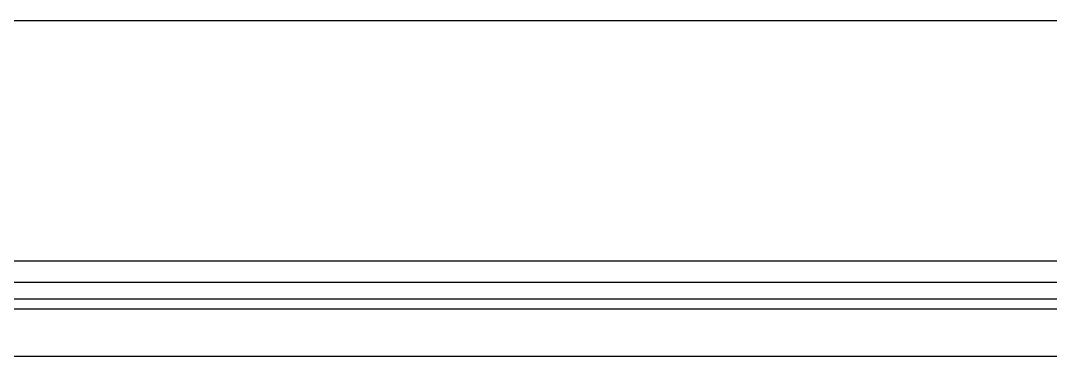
# Model space of a CAD drawing. Header units: millimetres. Extents: x -1686 to 4120, y -1850 to 2563.
# Drawn here: x 475.35 to 523.72, y -52.66 to -36.87 of the extents above; entities that cross this region are included whole.
import ezdxf

# ---------------------------------------------------------------- set-up
doc = ezdxf.new("R2010")
doc.units = ezdxf.units.MM
doc.header["$LTSCALE"] = 65.395
doc.layers.get('0').update_dxf_attribs({"linetype": 'CONTINUOUS'})
doc.layers.add('GEOM', color=7, linetype='CONTINUOUS')

msp = doc.modelspace()

# ---------------------------------------------------------------- linework, layer by layer
at = {"linetype": 'Continuous'}
msp.add_line((48.279, -36.869), (805.279, -36.869), dxfattribs=at)
at = {"layer": 'GEOM', "linetype": 'Continuous'}
for p, q in [((39.779, -48.169), (810.979, -48.169)), ((39.779, -49.169), (810.979, -49.169)), ((810.979, -49.969), (39.779, -49.969)), ((852.915, -50.441), (-2.156, -50.441)), ((729.379, -52.664), (121.379, -52.664))]:
    msp.add_line(p, q, dxfattribs=at)

doc.saveas('drawing.dxf')
